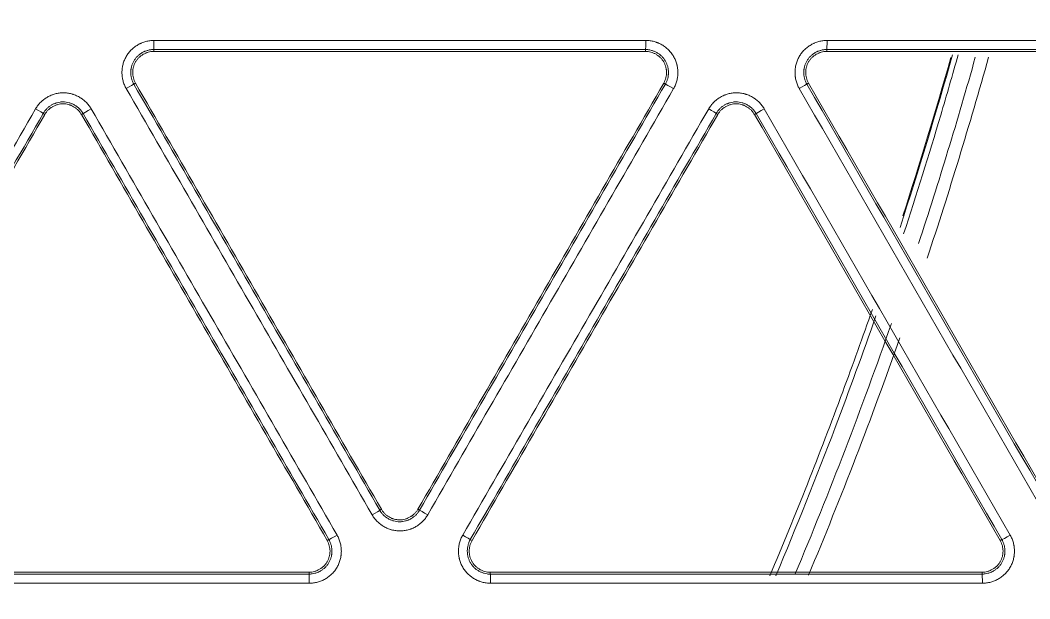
# Model space of a CAD drawing. Header units: inches. Extents: x 405346 to 489838, y -25612 to 14934.
# Drawn here: x 467417 to 467469.5, y 4230.7 to 4260.8 of the extents above; entities that cross this region are included whole.
import ezdxf

# ---------------------------------------------------------------- set-up
doc = ezdxf.new("R2010")
doc.units = ezdxf.units.IN
doc.header["$LTSCALE"] = 200
doc.header["$MEASUREMENT"] = 0
doc.layers.add('SS-EQ', color=2, linetype='Continuous', lineweight=20)

# ---------------------------------------------------------------- blocks, each defined once
blk = doc.blocks.new('4way무풍')
at = {"layer": 'SS-EQ'}
for p, q in [((179.695, -62.142), (179.695, -62.242)), ((205.27, -62.242), (205.27, -62.142)), ((214.691, -62.142), (214.692, -62.242)), ((178.747, -63.884), (178.66, -63.934)), ((206.303, -63.933), (206.217, -63.884)), ((213.744, -63.884), (213.657, -63.934)), ((174.036, -65.509), (173.949, -65.459)), ((176.018, -65.459), (175.932, -65.509)), ((209.033, -65.509), (208.946, -65.459)), ((211.014, -65.459), (210.928, -65.509)), ((191.448, -86.082), (191.535, -86.032)), ((193.43, -86.032), (193.516, -86.082)), ((188.719, -87.657), (188.805, -87.608)), ((196.158, -87.607), (196.246, -87.657)), ((223.716, -87.657), (223.802, -87.608)), ((187.771, -89.399), (187.771, -89.299)), ((197.193, -89.299), (197.193, -89.399)), ((222.768, -89.399), (222.768, -89.299))]:
    blk.add_line(p, q, dxfattribs=at)
for radius, start, end in [(229.825, 342.06025, 344.20463), (231.045, 341.78682, 344.29367), (231.709, 341.63973, 344.34056), (231.045, 337.22929, 340.69753), (231.709, 337.29111, 340.55684)]:
    blk.add_arc((0, 0), radius, start, end, dxfattribs=at)
for centre, major_axis, ratio, start_param, end_param in [((179.694, -61.668), (0, -0.474), 0.031343, 0.034924, 1.567047), ((205.269, -61.669), (0, -0.474), 0.036367, 0.03493, 1.568017), ((214.691, -61.669), (0, -0.474), 0.038489, 0.034932, 1.568318), ((178.25, -64.17), (-0.41, -0.237), 0.018941, 1.595636, 3.10668), ((206.713, -64.17), (-0.41, 0.237), 0.015835, 4.679261, 6.248274), ((213.247, -64.17), (0.41, 0.237), 0.021331, 4.744049, 6.248271), ((173.539, -65.222), (0.41, -0.237), 0.011362, 0.034909, 1.54259), ((176.428, -65.222), (0.41, 0.237), 0.018888, 3.176505, 4.736833), ((208.536, -65.222), (-0.41, 0.237), 0.016029, 3.176504, 4.678947), ((211.424, -65.222), (-0.41, -0.237), 0.021198, 0.034914, 1.602008), ((191.037, -86.319), (-0.41, -0.237), 0.020242, 1.596489, 3.106679), ((193.926, -86.319), (0.41, -0.237), 0.012555, 1.539985, 3.106683), ((189.215, -87.371), (0.41, 0.237), 0.020167, 3.176506, 4.737641), ((195.748, -87.371), (-0.41, 0.237), 0.012747, 3.176502, 4.681312), ((224.212, -87.371), (-0.41, -0.237), 0.022805, 0.034916, 1.603756), ((187.771, -89.872), (0, -0.474), 0.031523, 1.565732, 3.106512), ((197.193, -89.872), (0, -0.474), 0.03346, 1.566232, 3.106704), ((222.767, -89.872), (0, 0.474), 0.039449, 4.708962, 6.248206)]:
    blk.add_ellipse(centre, major_axis=major_axis, ratio=ratio, start_param=start_param, end_param=end_param, dxfattribs=at)
for points, knots in [([(346.359, 0), (346.359, -27.812), (346.359, -55.624), (346.359, -97.341), (346.359, -111.247), (346.359, -139.059), (346.359, -152.965), (346.359, -180.777), (346.359, -194.683), (346.359, -222.494), (346.359, -236.4), (346.359, -257.259), (346.358, -264.212), (346.359, -272.903), (346.359, -274.641), (346.359, -277.249), (346.359, -278.118), (346.358, -279.856), (346.358, -280.725), (346.358, -282.029), (346.358, -282.463), (346.358, -283.333), (346.359, -283.767), (346.359, -284.419), (346.359, -284.636), (346.359, -285.071), (346.358, -285.288), (346.355, -285.723), (346.353, -285.94), (346.346, -286.374), (346.341, -286.592), (346.322, -287.243), (346.305, -287.678), (346.262, -288.546), (346.236, -288.98), (346.174, -289.849), (346.138, -290.283), (346.078, -290.934), (346.057, -291.151), (346.012, -291.585), (345.894, -292.666), (345.748, -293.741), (345.479, -295.45), (345.327, -296.299), (344.817, -298.834), (344.407, -300.505), (343.687, -302.982), (343.172, -304.624), (342.294, -307.059), (341.638, -308.663), (341.119, -309.858), (340.941, -310.256), (340.714, -310.751), (340.668, -310.85), (340.576, -311.047), (340.437, -311.343), (339.919, -312.422), (339.029, -314.158), (338.177, -315.66), (336.854, -317.881), (335.912, -319.32), (334.41, -321.418), (333.379, -322.796), (331.741, -324.801), (330.589, -326.095), (329.702, -327.051), (329.403, -327.366), (329.024, -327.758), (328.947, -327.836), (328.795, -327.992), (328.566, -328.224), (327.719, -329.07), (326.303, -330.412), (324.35, -332.111), (322.332, -333.722), (320.944, -334.738), (319.535, -335.724), (318.819, -336.202), (317.367, -337.13), (315.893, -338.028), (314.376, -338.866), (313.222, -339.473), (312.835, -339.671), (312.249, -339.963), (312.054, -340.059), (311.662, -340.249), (309.896, -341.094), (308.103, -341.848), (305.68, -342.75), (304.055, -343.316), (302.408, -343.813), (299.923, -344.506), (298.245, -344.898), (295.697, -345.382), (294.842, -345.525), (293.766, -345.682), (293.551, -345.712), (293.12, -345.771), (292.903, -345.799), (292.254, -345.88), (291.821, -345.929), (290.523, -346.062), (289.657, -346.132), (288.357, -346.21), (287.924, -346.232), (287.057, -346.265), (286.624, -346.277), (285.974, -346.288), (285.757, -346.291), (285.323, -346.293), (285.107, -346.294), (284.673, -346.294), (284.456, -346.294), (284.023, -346.294), (283.806, -346.293), (283.156, -346.293), (282.722, -346.293), (281.855, -346.293), (281.421, -346.293), (280.121, -346.293), (279.253, -346.294), (277.519, -346.294), (276.652, -346.294), (274.051, -346.294), (272.316, -346.294), (267.113, -346.294), (263.645, -346.293), (256.708, -346.293), (253.239, -346.294), (242.833, -346.294), (235.896, -346.294), (222.022, -346.294), (215.084, -346.294), (194.273, -346.294), (180.399, -346.294), (152.65, -346.294), (138.775, -346.294), (111.027, -346.294), (97.152, -346.294), (69.404, -346.294), (55.529, -346.294), (34.718, -346.294), (27.78, -346.294), (13.906, -346.294), (6.969, -346.294), (0.032, -346.294)], [0, 0, 0, 0, 0.125, 0.125, 0.1875, 0.1875, 0.25, 0.25, 0.3125, 0.3125, 0.375, 0.375, 0.40625, 0.40625, 0.414063, 0.414063, 0.417969, 0.417969, 0.421875, 0.421875, 0.423828, 0.423828, 0.425781, 0.425781, 0.426758, 0.426758, 0.427734, 0.427734, 0.428711, 0.428711, 0.429688, 0.429688, 0.431641, 0.431641, 0.433594, 0.433594, 0.435547, 0.435547, 0.436523, 0.436523, 0.4375, 0.441406, 0.441406, 0.445313, 0.445313, 0.453125, 0.453125, 0.457031, 0.460938, 0.464844, 0.464844, 0.466797, 0.466797, 0.467285, 0.467285, 0.467773, 0.46875, 0.472656, 0.476563, 0.476563, 0.484375, 0.484375, 0.488281, 0.492188, 0.496094, 0.496094, 0.498047, 0.498047, 0.498535, 0.498535, 0.499023, 0.5, 0.503906, 0.507813, 0.511719, 0.515625, 0.515625, 0.519531, 0.519531, 0.523438, 0.527344, 0.527344, 0.529297, 0.529297, 0.530273, 0.530273, 0.53125, 0.539063, 0.539063, 0.542969, 0.546875, 0.546875, 0.554688, 0.554688, 0.558594, 0.558594, 0.55957, 0.55957, 0.560547, 0.560547, 0.5625, 0.5625, 0.566406, 0.566406, 0.568359, 0.568359, 0.570313, 0.570313, 0.571289, 0.571289, 0.572266, 0.572266, 0.573242, 0.573242, 0.574219, 0.574219, 0.576172, 0.576172, 0.578125, 0.578125, 0.582031, 0.582031, 0.585938, 0.585938, 0.59375, 0.59375, 0.609375, 0.609375, 0.625, 0.625, 0.65625, 0.65625, 0.6875, 0.6875, 0.75, 0.75, 0.8125, 0.8125, 0.875, 0.875, 0.9375, 0.9375, 0.96875, 0.96875, 1, 1, 1, 1]), ([(0.032, -345.099), (6.961, -345.099), (13.891, -345.099), (27.75, -345.099), (34.679, -345.099), (55.467, -345.099), (69.326, -345.098), (97.044, -345.098), (110.903, -345.097), (138.621, -345.096), (152.48, -345.096), (180.197, -345.094), (194.056, -345.092), (214.845, -345.09), (221.774, -345.089), (235.633, -345.086), (242.562, -345.085), (256.421, -345.082), (263.351, -345.081), (272.013, -345.079), (273.745, -345.079), (276.343, -345.079), (277.21, -345.078), (278.942, -345.078), (279.808, -345.077), (281.107, -345.076), (281.541, -345.076), (282.407, -345.076), (282.84, -345.076), (283.706, -345.076), (284.139, -345.076), (284.789, -345.074), (285.005, -345.074), (285.438, -345.071), (285.655, -345.069), (286.304, -345.06), (286.737, -345.049), (287.602, -345.017), (288.034, -344.997), (289.33, -344.922), (290.194, -344.853), (291.488, -344.722), (291.92, -344.673), (292.566, -344.593), (292.782, -344.566), (293.212, -344.508), (294.286, -344.358), (295.351, -344.18), (297.891, -343.699), (299.563, -343.307), (302.039, -342.615), (303.679, -342.118), (305.297, -341.551), (307.709, -340.648), (309.296, -339.976), (311.056, -339.138), (311.349, -338.996), (311.641, -338.853), (311.836, -338.756), (311.933, -338.707), (312.418, -338.464), (312.803, -338.265), (313.951, -337.656), (314.704, -337.236), (316.19, -336.364), (316.921, -335.913), (318.363, -334.982), (319.073, -334.502), (320.472, -333.511), (321.849, -332.491), (323.849, -330.872), (325.784, -329.163), (327.03, -327.964), (327.795, -327.195), (327.947, -327.041), (328.25, -326.729), (328.401, -326.573), (328.849, -326.102), (329.145, -325.785), (330.019, -324.826), (331.153, -323.527), (332.763, -321.515), (333.776, -320.132), (334.759, -318.728), (335.235, -318.016), (336.157, -316.57), (336.603, -315.837), (337.465, -314.35), (338.296, -312.842), (339.065, -311.291), (339.481, -310.406), (339.527, -310.308), (339.618, -310.111), (339.754, -309.815), (340.065, -309.123), (340.322, -308.527), (340.821, -307.331), (341.451, -305.727), (342.288, -303.291), (342.776, -301.648), (343.454, -299.169), (343.836, -297.496), (344.302, -294.959), (344.439, -294.108), (344.619, -292.825), (344.702, -292.181), (344.786, -291.427), (344.82, -291.104), (344.842, -290.888), (344.853, -290.779), (344.946, -289.807), (345.01, -288.942), (345.078, -287.644), (345.096, -287.212), (345.116, -286.563), (345.122, -286.347), (345.13, -285.914), (345.133, -285.698), (345.138, -285.266), (345.139, -285.049), (345.14, -284.617), (345.14, -284.4), (345.141, -283.752), (345.141, -283.319), (345.141, -282.67), (345.141, -282.454), (345.141, -282.021), (345.141, -281.805), (345.142, -281.156), (345.142, -280.724), (345.143, -279.426), (345.143, -278.561), (345.144, -276.831), (345.144, -275.966), (345.145, -273.37), (345.145, -271.64), (345.146, -262.989), (345.148, -256.069), (345.152, -235.306), (345.154, -221.465), (345.157, -193.782), (345.159, -179.94), (345.161, -152.257), (345.161, -138.416), (345.162, -110.732), (345.163, -69.208), (345.164, -27.683), (345.164, 0)], [0, 0, 0, 0, 0.03125, 0.03125, 0.0625, 0.0625, 0.125, 0.125, 0.1875, 0.1875, 0.25, 0.25, 0.3125, 0.3125, 0.34375, 0.34375, 0.375, 0.375, 0.40625, 0.40625, 0.414063, 0.414063, 0.417969, 0.417969, 0.421875, 0.421875, 0.423828, 0.423828, 0.425781, 0.425781, 0.427734, 0.427734, 0.428711, 0.428711, 0.429688, 0.429688, 0.431641, 0.431641, 0.433594, 0.433594, 0.4375, 0.4375, 0.439453, 0.439453, 0.44043, 0.44043, 0.441406, 0.445313, 0.445313, 0.453125, 0.453125, 0.457031, 0.460938, 0.460938, 0.46875, 0.46875, 0.469727, 0.470215, 0.470215, 0.470703, 0.470703, 0.472656, 0.472656, 0.476563, 0.476563, 0.480469, 0.480469, 0.484375, 0.484375, 0.488281, 0.492188, 0.496094, 0.5, 0.5, 0.500977, 0.500977, 0.501953, 0.501953, 0.503906, 0.503906, 0.507813, 0.511719, 0.515625, 0.515625, 0.519531, 0.519531, 0.523438, 0.523438, 0.527344, 0.53125, 0.53125, 0.531738, 0.531738, 0.532227, 0.533203, 0.535156, 0.535156, 0.539063, 0.542969, 0.546875, 0.546875, 0.554688, 0.554688, 0.558594, 0.558594, 0.560547, 0.561523, 0.562012, 0.562012, 0.5625, 0.5625, 0.566406, 0.566406, 0.568359, 0.568359, 0.569336, 0.569336, 0.570313, 0.570313, 0.571289, 0.571289, 0.572266, 0.572266, 0.574219, 0.574219, 0.575195, 0.575195, 0.576172, 0.576172, 0.578125, 0.578125, 0.582031, 0.582031, 0.585938, 0.585938, 0.59375, 0.59375, 0.625, 0.625, 0.6875, 0.6875, 0.75, 0.75, 0.8125, 0.8125, 0.875, 1, 1, 1, 1]), ([(178.265, -64.172), (178.228, -64.108), (178.196, -64.043), (178.141, -63.909), (178.118, -63.841), (178.09, -63.735), (178.082, -63.7), (178.071, -63.646), (178.068, -63.628), (178.062, -63.591), (178.06, -63.573), (178.048, -63.483), (178.039, -63.338), (178.048, -63.193), (178.06, -63.103), (178.062, -63.085), (178.068, -63.048), (178.071, -63.03), (178.082, -62.977), (178.09, -62.941), (178.118, -62.836), (178.141, -62.768), (178.182, -62.667), (178.197, -62.634), (178.229, -62.568), (178.246, -62.536), (178.301, -62.441), (178.382, -62.321), (178.478, -62.212), (178.543, -62.148), (178.556, -62.135), (178.583, -62.11), (178.596, -62.098), (178.638, -62.062), (178.666, -62.039), (178.753, -61.973), (178.813, -61.933), (178.907, -61.878), (178.955, -61.852), (179.005, -61.829), (179.038, -61.814), (179.055, -61.806), (179.139, -61.771), (179.276, -61.724), (179.418, -61.695), (179.526, -61.68), (179.563, -61.677), (179.636, -61.672), (179.672, -61.67), (179.709, -61.67)], [0, 0, 0, 0, 0.0625, 0.0625, 0.125, 0.125, 0.15625, 0.15625, 0.171875, 0.171875, 0.1875, 0.1875, 0.25, 0.3125, 0.3125, 0.328125, 0.328125, 0.34375, 0.34375, 0.375, 0.375, 0.4375, 0.4375, 0.46875, 0.46875, 0.5, 0.5, 0.5625, 0.625, 0.625, 0.640625, 0.640625, 0.65625, 0.65625, 0.6875, 0.6875, 0.75, 0.75, 0.78125, 0.796875, 0.796875, 0.8125, 0.8125, 0.875, 0.9375, 0.9375, 0.96875, 0.96875, 1, 1, 1, 1]), ([(179.709, -61.67), (183.972, -61.67), (188.235, -61.67), (196.761, -61.67), (201.024, -61.67), (205.286, -61.67)], [0, 0, 0, 0, 0.5, 0.5, 1, 1, 1, 1]), ([(205.286, -61.67), (205.36, -61.67), (205.432, -61.675), (205.576, -61.694), (205.646, -61.709), (205.752, -61.737), (205.786, -61.748), (205.838, -61.766), (205.856, -61.772), (205.89, -61.785), (205.907, -61.792), (205.991, -61.827), (206.121, -61.891), (206.242, -61.971), (206.314, -62.027), (206.329, -62.038), (206.357, -62.061), (206.399, -62.097), (206.439, -62.134), (206.516, -62.21), (206.564, -62.264), (206.63, -62.35), (206.652, -62.38), (206.692, -62.44), (206.712, -62.471), (206.767, -62.566), (206.831, -62.697), (206.877, -62.834), (206.9, -62.922), (206.904, -62.94), (206.913, -62.976), (206.916, -62.994), (206.927, -63.047), (206.933, -63.083), (206.947, -63.192), (206.951, -63.264), (206.951, -63.373), (206.95, -63.427), (206.945, -63.482), (206.942, -63.518), (206.94, -63.536), (206.928, -63.627), (206.9, -63.77), (206.855, -63.907), (206.813, -64.008), (206.798, -64.041), (206.766, -64.107), (206.749, -64.14), (206.731, -64.172)], [0, 0, 0, 0, 0.0625, 0.0625, 0.125, 0.125, 0.15625, 0.15625, 0.171875, 0.171875, 0.1875, 0.1875, 0.25, 0.3125, 0.3125, 0.328125, 0.328125, 0.34375, 0.375, 0.375, 0.4375, 0.4375, 0.46875, 0.46875, 0.5, 0.5, 0.5625, 0.625, 0.625, 0.640625, 0.640625, 0.65625, 0.65625, 0.6875, 0.6875, 0.75, 0.75, 0.78125, 0.796875, 0.796875, 0.8125, 0.8125, 0.875, 0.9375, 0.9375, 0.96875, 0.96875, 1, 1, 1, 1]), ([(213.265, -64.171), (213.228, -64.108), (213.196, -64.042), (213.141, -63.909), (213.118, -63.84), (213.09, -63.734), (213.082, -63.699), (213.071, -63.645), (213.068, -63.627), (213.062, -63.591), (213.06, -63.573), (213.048, -63.482), (213.039, -63.338), (213.048, -63.193), (213.06, -63.102), (213.062, -63.084), (213.068, -63.048), (213.071, -63.03), (213.082, -62.976), (213.09, -62.941), (213.118, -62.836), (213.141, -62.767), (213.182, -62.666), (213.197, -62.633), (213.229, -62.568), (213.246, -62.535), (213.301, -62.44), (213.382, -62.32), (213.478, -62.211), (213.543, -62.147), (213.556, -62.134), (213.583, -62.109), (213.597, -62.097), (213.638, -62.061), (213.666, -62.038), (213.753, -61.972), (213.813, -61.932), (213.907, -61.878), (213.955, -61.852), (214.005, -61.828), (214.038, -61.813), (214.055, -61.806), (214.139, -61.771), (214.276, -61.723), (214.418, -61.694), (214.526, -61.68), (214.563, -61.676), (214.636, -61.671), (214.672, -61.67), (214.709, -61.67)], [0, 0, 0, 0, 0.0625, 0.0625, 0.125, 0.125, 0.15625, 0.15625, 0.171875, 0.171875, 0.1875, 0.1875, 0.25, 0.3125, 0.3125, 0.328125, 0.328125, 0.34375, 0.34375, 0.375, 0.375, 0.4375, 0.4375, 0.46875, 0.46875, 0.5, 0.5, 0.5625, 0.625, 0.625, 0.640625, 0.640625, 0.65625, 0.65625, 0.6875, 0.6875, 0.75, 0.75, 0.78125, 0.796875, 0.796875, 0.8125, 0.8125, 0.875, 0.9375, 0.9375, 0.96875, 0.96875, 1, 1, 1, 1]), ([(179.695, -62.142), (179.692, -62.142), (179.688, -62.142), (179.682, -62.142), (179.672, -62.142), (179.662, -62.142), (179.642, -62.143), (179.629, -62.144), (179.59, -62.147), (179.564, -62.149), (179.487, -62.16), (179.385, -62.181), (179.287, -62.215), (179.226, -62.24), (179.214, -62.245), (179.191, -62.256), (179.155, -62.273), (179.121, -62.291), (179.053, -62.33), (179.01, -62.359), (178.948, -62.406), (178.928, -62.423), (178.888, -62.457), (178.869, -62.475), (178.813, -62.53), (178.779, -62.569), (178.715, -62.651), (178.686, -62.694), (178.647, -62.762), (178.635, -62.785), (178.612, -62.832), (178.601, -62.856), (178.572, -62.928), (178.555, -62.977), (178.535, -63.052), (178.527, -63.09), (178.52, -63.129), (178.516, -63.155), (178.514, -63.168), (178.506, -63.233), (178.499, -63.337), (178.506, -63.44), (178.516, -63.518), (178.52, -63.544), (178.53, -63.595), (178.536, -63.621), (178.555, -63.696), (178.572, -63.745), (178.601, -63.817), (178.617, -63.853), (178.638, -63.894), (178.649, -63.914), (178.654, -63.922), (178.657, -63.928), (178.659, -63.931), (178.66, -63.934)], [0, 0, 0, 0, 0.003906, 0.003906, 0.007812, 0.015625, 0.015625, 0.03125, 0.03125, 0.0625, 0.0625, 0.125, 0.1875, 0.1875, 0.203125, 0.203125, 0.21875, 0.25, 0.25, 0.3125, 0.3125, 0.34375, 0.34375, 0.375, 0.375, 0.4375, 0.4375, 0.5, 0.5, 0.53125, 0.53125, 0.5625, 0.5625, 0.625, 0.625, 0.65625, 0.671875, 0.671875, 0.6875, 0.6875, 0.75, 0.8125, 0.8125, 0.84375, 0.84375, 0.875, 0.875, 0.9375, 0.9375, 0.96875, 0.984375, 0.992188, 0.996094, 0.996094, 1, 1, 1, 1]), ([(178.747, -63.884), (178.723, -63.842), (178.702, -63.798), (178.666, -63.71), (178.636, -63.62), (178.618, -63.526), (178.61, -63.467), (178.609, -63.455), (178.607, -63.431), (178.604, -63.395), (178.603, -63.359), (178.603, -63.288), (178.606, -63.241), (178.615, -63.17), (178.619, -63.146), (178.628, -63.099), (178.633, -63.076), (178.651, -63.006), (178.681, -62.916), (178.723, -62.83), (178.759, -62.768), (178.772, -62.748), (178.799, -62.708), (178.813, -62.689), (178.857, -62.632), (178.888, -62.597), (178.939, -62.547), (178.965, -62.523), (178.992, -62.5), (179.011, -62.484), (179.021, -62.477), (179.068, -62.441), (179.148, -62.388), (179.233, -62.346), (179.299, -62.318), (179.321, -62.309), (179.367, -62.294), (179.39, -62.287), (179.459, -62.268), (179.505, -62.258), (179.599, -62.245), (179.647, -62.242), (179.695, -62.242)], [0, 0, 0, 0, 0.0625, 0.0625, 0.125, 0.1875, 0.1875, 0.203125, 0.203125, 0.21875, 0.25, 0.25, 0.3125, 0.3125, 0.34375, 0.34375, 0.375, 0.375, 0.4375, 0.5, 0.5, 0.53125, 0.53125, 0.5625, 0.5625, 0.625, 0.625, 0.65625, 0.671875, 0.671875, 0.6875, 0.6875, 0.75, 0.8125, 0.8125, 0.84375, 0.84375, 0.875, 0.875, 0.9375, 0.9375, 1, 1, 1, 1]), ([(205.27, -62.142), (201.007, -62.142), (196.745, -62.142), (188.22, -62.142), (183.958, -62.142), (179.695, -62.142)], [0, 0, 0, 0, 0.5, 0.5, 1, 1, 1, 1]), ([(205.27, -62.242), (201.008, -62.242), (196.745, -62.242), (188.22, -62.242), (183.958, -62.242), (179.695, -62.242)], [0, 0, 0, 0, 0.5, 0.5, 1, 1, 1, 1]), ([(206.303, -63.933), (206.305, -63.93), (206.307, -63.927), (206.31, -63.922), (206.315, -63.913), (206.319, -63.904), (206.329, -63.887), (206.335, -63.875), (206.352, -63.84), (206.362, -63.816), (206.392, -63.744), (206.424, -63.645), (206.444, -63.543), (206.452, -63.478), (206.454, -63.465), (206.456, -63.439), (206.457, -63.426), (206.46, -63.387), (206.461, -63.361), (206.46, -63.283), (206.457, -63.232), (206.447, -63.154), (206.443, -63.128), (206.436, -63.09), (206.433, -63.077), (206.427, -63.051), (206.424, -63.039), (206.407, -62.976), (206.391, -62.926), (206.352, -62.831), (206.329, -62.784), (206.29, -62.716), (206.276, -62.694), (206.247, -62.65), (206.231, -62.629), (206.184, -62.568), (206.149, -62.529), (206.094, -62.475), (206.065, -62.448), (206.035, -62.423), (206.015, -62.406), (206.005, -62.398), (205.953, -62.359), (205.866, -62.301), (205.773, -62.255), (205.701, -62.225), (205.677, -62.215), (205.627, -62.198), (205.602, -62.191), (205.527, -62.17), (205.476, -62.16), (205.4, -62.149), (205.361, -62.145), (205.315, -62.143), (205.292, -62.142), (205.283, -62.142), (205.276, -62.142), (205.273, -62.142), (205.27, -62.142)], [0, 0, 0, 0, 0.003906, 0.003906, 0.007812, 0.015625, 0.015625, 0.03125, 0.03125, 0.0625, 0.0625, 0.125, 0.1875, 0.1875, 0.203125, 0.203125, 0.21875, 0.21875, 0.25, 0.25, 0.3125, 0.3125, 0.34375, 0.34375, 0.359375, 0.359375, 0.375, 0.375, 0.4375, 0.4375, 0.5, 0.5, 0.53125, 0.53125, 0.5625, 0.5625, 0.625, 0.625, 0.65625, 0.671875, 0.671875, 0.6875, 0.6875, 0.75, 0.8125, 0.8125, 0.84375, 0.84375, 0.875, 0.875, 0.9375, 0.9375, 0.96875, 0.984375, 0.992187, 0.996094, 0.996094, 1, 1, 1, 1]), ([(205.27, -62.242), (205.318, -62.242), (205.366, -62.245), (205.46, -62.258), (205.553, -62.277), (205.643, -62.308), (205.71, -62.336), (205.732, -62.346), (205.775, -62.367), (205.796, -62.379), (205.857, -62.414), (205.897, -62.441), (205.954, -62.484), (205.972, -62.499), (206.008, -62.531), (206.026, -62.547), (206.077, -62.597), (206.14, -62.669), (206.193, -62.747), (206.229, -62.81), (206.241, -62.831), (206.262, -62.874), (206.271, -62.896), (206.298, -62.962), (206.313, -63.007), (206.331, -63.076), (206.339, -63.111), (206.345, -63.146), (206.349, -63.17), (206.351, -63.182), (206.359, -63.241), (206.365, -63.336), (206.359, -63.431), (206.35, -63.502), (206.346, -63.526), (206.337, -63.573), (206.331, -63.597), (206.313, -63.666), (206.298, -63.711), (206.262, -63.799), (206.241, -63.842), (206.217, -63.884)], [0, 0, 0, 0, 0.0625, 0.0625, 0.125, 0.1875, 0.1875, 0.21875, 0.21875, 0.25, 0.25, 0.3125, 0.3125, 0.34375, 0.34375, 0.375, 0.375, 0.4375, 0.5, 0.5, 0.53125, 0.53125, 0.5625, 0.5625, 0.625, 0.625, 0.65625, 0.671875, 0.671875, 0.6875, 0.6875, 0.75, 0.8125, 0.8125, 0.84375, 0.84375, 0.875, 0.875, 0.9375, 0.9375, 1, 1, 1, 1]), ([(214.691, -62.142), (214.688, -62.142), (214.685, -62.142), (214.678, -62.142), (214.669, -62.142), (214.659, -62.143), (214.639, -62.143), (214.626, -62.144), (214.587, -62.147), (214.561, -62.149), (214.483, -62.16), (214.382, -62.181), (214.284, -62.215), (214.223, -62.24), (214.211, -62.245), (214.187, -62.256), (214.152, -62.273), (214.118, -62.291), (214.05, -62.33), (214.007, -62.359), (213.945, -62.406), (213.925, -62.423), (213.885, -62.457), (213.866, -62.475), (213.81, -62.53), (213.776, -62.569), (213.712, -62.65), (213.683, -62.693), (213.644, -62.761), (213.631, -62.785), (213.608, -62.832), (213.598, -62.855), (213.568, -62.928), (213.552, -62.977), (213.532, -63.052), (213.523, -63.09), (213.517, -63.129), (213.512, -63.155), (213.511, -63.168), (213.502, -63.233), (213.496, -63.336), (213.502, -63.44), (213.512, -63.518), (213.516, -63.544), (213.526, -63.595), (213.532, -63.621), (213.552, -63.696), (213.568, -63.745), (213.598, -63.817), (213.614, -63.853), (213.635, -63.894), (213.646, -63.914), (213.65, -63.922), (213.654, -63.928), (213.655, -63.931), (213.657, -63.934)], [0, 0, 0, 0, 0.003906, 0.003906, 0.007813, 0.015625, 0.015625, 0.03125, 0.03125, 0.0625, 0.0625, 0.125, 0.1875, 0.1875, 0.203125, 0.203125, 0.21875, 0.25, 0.25, 0.3125, 0.3125, 0.34375, 0.34375, 0.375, 0.375, 0.4375, 0.4375, 0.5, 0.5, 0.53125, 0.53125, 0.5625, 0.5625, 0.625, 0.625, 0.65625, 0.671875, 0.671875, 0.6875, 0.6875, 0.75, 0.8125, 0.8125, 0.84375, 0.84375, 0.875, 0.875, 0.9375, 0.9375, 0.96875, 0.984375, 0.992188, 0.996094, 0.996094, 1, 1, 1, 1]), ([(213.744, -63.884), (213.72, -63.842), (213.699, -63.798), (213.663, -63.71), (213.633, -63.62), (213.615, -63.526), (213.607, -63.467), (213.606, -63.455), (213.603, -63.431), (213.6, -63.395), (213.599, -63.359), (213.599, -63.288), (213.602, -63.241), (213.612, -63.17), (213.615, -63.146), (213.625, -63.099), (213.63, -63.075), (213.648, -63.006), (213.678, -62.916), (213.72, -62.83), (213.756, -62.768), (213.769, -62.748), (213.796, -62.708), (213.81, -62.689), (213.853, -62.632), (213.885, -62.597), (213.936, -62.547), (213.962, -62.523), (213.989, -62.499), (214.008, -62.484), (214.017, -62.477), (214.065, -62.441), (214.145, -62.388), (214.23, -62.346), (214.296, -62.318), (214.318, -62.309), (214.364, -62.294), (214.386, -62.287), (214.455, -62.268), (214.502, -62.258), (214.596, -62.245), (214.643, -62.242), (214.692, -62.242)], [0, 0, 0, 0, 0.0625, 0.0625, 0.125, 0.1875, 0.1875, 0.203125, 0.203125, 0.21875, 0.25, 0.25, 0.3125, 0.3125, 0.34375, 0.34375, 0.375, 0.375, 0.4375, 0.5, 0.5, 0.53125, 0.53125, 0.5625, 0.5625, 0.625, 0.625, 0.65625, 0.671875, 0.671875, 0.6875, 0.6875, 0.75, 0.8125, 0.8125, 0.84375, 0.84375, 0.875, 0.875, 0.9375, 0.9375, 1, 1, 1, 1]), ([(221.528, -62.411), (221.232, -63.46), (220.929, -64.508), (220.005, -67.619), (219.362, -69.676), (218.69, -71.723)], [0, 0, 0, 0, 0.335972, 0.335972, 1, 1, 1, 1]), ([(178.66, -63.934), (180.791, -67.625), (182.923, -71.317), (187.185, -78.699), (189.316, -82.391), (191.448, -86.082)], [0, 0, 0, 0, 0.5, 0.5, 1, 1, 1, 1]), ([(178.747, -63.884), (180.878, -67.575), (183.01, -71.266), (187.272, -78.649), (189.403, -82.341), (191.535, -86.032)], [0, 0, 0, 0, 0.5, 0.5, 1, 1, 1, 1]), ([(193.43, -86.032), (194.496, -84.186), (195.561, -82.34), (197.693, -78.649), (198.758, -76.803), (201.955, -71.266), (204.086, -67.575), (206.217, -63.884)], [0, 0, 0, 0, 0.25, 0.25, 0.5, 0.5, 1, 1, 1, 1]), ([(193.516, -86.082), (194.582, -84.236), (195.647, -82.39), (197.778, -78.699), (198.844, -76.853), (202.041, -71.316), (204.172, -67.624), (206.303, -63.933)], [0, 0, 0, 0, 0.25, 0.25, 0.5, 0.5, 1, 1, 1, 1]), ([(173.553, -65.224), (173.59, -65.161), (173.631, -65.1), (173.719, -64.986), (173.767, -64.931), (173.844, -64.855), (173.871, -64.83), (173.913, -64.794), (173.927, -64.782), (173.955, -64.759), (173.969, -64.747), (174.042, -64.692), (174.162, -64.612), (174.292, -64.547), (174.377, -64.512), (174.394, -64.505), (174.428, -64.492), (174.445, -64.486), (174.497, -64.468), (174.532, -64.458), (174.637, -64.429), (174.707, -64.415), (174.815, -64.4), (174.851, -64.397), (174.924, -64.392), (174.961, -64.39), (175.071, -64.39), (175.215, -64.4), (175.357, -64.429), (175.445, -64.453), (175.463, -64.458), (175.498, -64.469), (175.515, -64.474), (175.567, -64.492), (175.601, -64.505), (175.702, -64.547), (175.767, -64.579), (175.861, -64.634), (175.907, -64.662), (175.952, -64.693), (175.982, -64.715), (175.997, -64.725), (176.07, -64.781), (176.179, -64.876), (176.275, -64.985), (176.342, -65.071), (176.363, -65.1), (176.404, -65.161), (176.424, -65.192), (176.442, -65.224)], [0, 0, 0, 0, 0.0625, 0.0625, 0.125, 0.125, 0.15625, 0.15625, 0.171875, 0.171875, 0.1875, 0.1875, 0.25, 0.3125, 0.3125, 0.328125, 0.328125, 0.34375, 0.34375, 0.375, 0.375, 0.4375, 0.4375, 0.46875, 0.46875, 0.5, 0.5, 0.5625, 0.625, 0.625, 0.640625, 0.640625, 0.65625, 0.65625, 0.6875, 0.6875, 0.75, 0.75, 0.78125, 0.796875, 0.796875, 0.8125, 0.8125, 0.875, 0.9375, 0.9375, 0.96875, 0.96875, 1, 1, 1, 1]), ([(191.053, -86.321), (188.921, -82.629), (186.79, -78.938), (182.527, -71.555), (180.396, -67.864), (178.265, -64.172)], [0, 0, 0, 0, 0.5, 0.5, 1, 1, 1, 1]), ([(206.731, -64.172), (204.599, -67.863), (202.468, -71.554), (199.27, -77.092), (198.205, -78.938), (196.073, -82.629), (195.007, -84.475), (193.942, -86.321)], [0, 0, 0, 0, 0.5, 0.5, 0.75, 0.75, 1, 1, 1, 1]), ([(208.553, -65.224), (208.59, -65.16), (208.63, -65.1), (208.719, -64.985), (208.767, -64.931), (208.844, -64.854), (208.871, -64.829), (208.912, -64.793), (208.926, -64.781), (208.955, -64.758), (208.969, -64.747), (209.042, -64.692), (209.162, -64.611), (209.292, -64.547), (209.377, -64.512), (209.394, -64.505), (209.428, -64.492), (209.445, -64.486), (209.497, -64.468), (209.532, -64.457), (209.637, -64.429), (209.707, -64.414), (209.815, -64.4), (209.851, -64.396), (209.924, -64.391), (209.961, -64.39), (210.07, -64.39), (210.215, -64.4), (210.357, -64.428), (210.445, -64.452), (210.463, -64.457), (210.498, -64.468), (210.515, -64.474), (210.567, -64.492), (210.601, -64.505), (210.702, -64.547), (210.766, -64.579), (210.861, -64.633), (210.907, -64.662), (210.952, -64.693), (210.982, -64.714), (210.997, -64.725), (211.07, -64.78), (211.179, -64.876), (211.275, -64.984), (211.342, -65.07), (211.363, -65.1), (211.404, -65.161), (211.424, -65.192), (211.442, -65.224)], [0, 0, 0, 0, 0.0625, 0.0625, 0.125, 0.125, 0.15625, 0.15625, 0.171875, 0.171875, 0.1875, 0.1875, 0.25, 0.3125, 0.3125, 0.328125, 0.328125, 0.34375, 0.34375, 0.375, 0.375, 0.4375, 0.4375, 0.46875, 0.46875, 0.5, 0.5, 0.5625, 0.625, 0.625, 0.640625, 0.640625, 0.65625, 0.65625, 0.6875, 0.6875, 0.75, 0.75, 0.78125, 0.796875, 0.796875, 0.8125, 0.8125, 0.875, 0.9375, 0.9375, 0.96875, 0.96875, 1, 1, 1, 1]), ([(176.018, -65.459), (176.016, -65.457), (176.014, -65.454), (176.011, -65.448), (176.006, -65.439), (176.001, -65.431), (175.99, -65.414), (175.983, -65.403), (175.961, -65.371), (175.946, -65.349), (175.898, -65.288), (175.829, -65.21), (175.751, -65.142), (175.699, -65.103), (175.688, -65.095), (175.667, -65.08), (175.634, -65.057), (175.601, -65.037), (175.534, -64.998), (175.487, -64.975), (175.415, -64.945), (175.391, -64.936), (175.342, -64.918), (175.316, -64.911), (175.241, -64.89), (175.19, -64.88), (175.088, -64.866), (175.036, -64.862), (174.957, -64.862), (174.931, -64.863), (174.879, -64.866), (174.853, -64.869), (174.776, -64.88), (174.725, -64.89), (174.65, -64.911), (174.613, -64.922), (174.576, -64.935), (174.552, -64.945), (174.539, -64.95), (174.479, -64.975), (174.386, -65.021), (174.299, -65.078), (174.237, -65.126), (174.217, -65.142), (174.177, -65.177), (174.158, -65.194), (174.102, -65.249), (174.068, -65.288), (174.02, -65.35), (173.998, -65.381), (173.973, -65.42), (173.961, -65.439), (173.956, -65.448), (173.952, -65.453), (173.951, -65.456), (173.949, -65.459)], [0, 0, 0, 0, 0.003906, 0.003906, 0.007813, 0.015625, 0.015625, 0.03125, 0.03125, 0.0625, 0.0625, 0.125, 0.1875, 0.1875, 0.203125, 0.203125, 0.21875, 0.25, 0.25, 0.3125, 0.3125, 0.34375, 0.34375, 0.375, 0.375, 0.4375, 0.4375, 0.5, 0.5, 0.53125, 0.53125, 0.5625, 0.5625, 0.625, 0.625, 0.65625, 0.671875, 0.671875, 0.6875, 0.6875, 0.75, 0.8125, 0.8125, 0.84375, 0.84375, 0.875, 0.875, 0.9375, 0.9375, 0.96875, 0.984375, 0.992187, 0.996094, 0.996094, 1, 1, 1, 1]), ([(174.036, -65.509), (174.06, -65.467), (174.087, -65.427), (174.146, -65.352), (174.209, -65.281), (174.281, -65.218), (174.328, -65.182), (174.338, -65.175), (174.358, -65.161), (174.387, -65.141), (174.418, -65.122), (174.48, -65.086), (174.522, -65.065), (174.588, -65.038), (174.61, -65.029), (174.656, -65.013), (174.679, -65.006), (174.748, -64.987), (174.841, -64.968), (174.936, -64.962), (175.008, -64.962), (175.032, -64.963), (175.08, -64.966), (175.104, -64.968), (175.174, -64.978), (175.221, -64.988), (175.289, -65.007), (175.323, -65.017), (175.357, -65.029), (175.38, -65.038), (175.391, -65.042), (175.446, -65.066), (175.532, -65.108), (175.611, -65.161), (175.668, -65.204), (175.686, -65.219), (175.723, -65.251), (175.74, -65.267), (175.791, -65.317), (175.823, -65.353), (175.881, -65.428), (175.908, -65.467), (175.932, -65.509)], [0, 0, 0, 0, 0.0625, 0.0625, 0.125, 0.1875, 0.1875, 0.203125, 0.203125, 0.21875, 0.25, 0.25, 0.3125, 0.3125, 0.34375, 0.34375, 0.375, 0.375, 0.4375, 0.5, 0.5, 0.53125, 0.53125, 0.5625, 0.5625, 0.625, 0.625, 0.65625, 0.671875, 0.671875, 0.6875, 0.6875, 0.75, 0.8125, 0.8125, 0.84375, 0.84375, 0.875, 0.875, 0.9375, 0.9375, 1, 1, 1, 1]), ([(211.014, -65.459), (211.013, -65.457), (211.011, -65.454), (211.008, -65.448), (211.003, -65.44), (210.997, -65.431), (210.987, -65.414), (210.98, -65.403), (210.958, -65.371), (210.943, -65.35), (210.895, -65.288), (210.826, -65.21), (210.747, -65.142), (210.695, -65.103), (210.685, -65.095), (210.663, -65.08), (210.631, -65.057), (210.598, -65.037), (210.53, -64.998), (210.484, -64.975), (210.412, -64.945), (210.388, -64.936), (210.338, -64.919), (210.313, -64.911), (210.238, -64.89), (210.187, -64.88), (210.084, -64.866), (210.032, -64.862), (209.954, -64.862), (209.928, -64.863), (209.876, -64.866), (209.85, -64.869), (209.773, -64.88), (209.722, -64.89), (209.647, -64.911), (209.61, -64.922), (209.573, -64.935), (209.548, -64.945), (209.536, -64.95), (209.476, -64.975), (209.382, -65.021), (209.296, -65.078), (209.234, -65.126), (209.213, -65.142), (209.174, -65.177), (209.155, -65.194), (209.099, -65.249), (209.065, -65.288), (209.017, -65.35), (208.994, -65.381), (208.969, -65.419), (208.957, -65.439), (208.952, -65.447), (208.949, -65.453), (208.947, -65.456), (208.946, -65.459)], [0, 0, 0, 0, 0.003906, 0.003906, 0.007812, 0.015625, 0.015625, 0.03125, 0.03125, 0.0625, 0.0625, 0.125, 0.1875, 0.1875, 0.203125, 0.203125, 0.21875, 0.25, 0.25, 0.3125, 0.3125, 0.34375, 0.34375, 0.375, 0.375, 0.4375, 0.4375, 0.5, 0.5, 0.53125, 0.53125, 0.5625, 0.5625, 0.625, 0.625, 0.65625, 0.671875, 0.671875, 0.6875, 0.6875, 0.75, 0.8125, 0.8125, 0.84375, 0.84375, 0.875, 0.875, 0.9375, 0.9375, 0.96875, 0.984375, 0.992187, 0.996094, 0.996094, 1, 1, 1, 1]), ([(209.033, -65.509), (209.057, -65.467), (209.084, -65.427), (209.142, -65.352), (209.206, -65.281), (209.277, -65.218), (209.325, -65.182), (209.335, -65.175), (209.354, -65.161), (209.384, -65.141), (209.414, -65.122), (209.476, -65.086), (209.519, -65.065), (209.585, -65.038), (209.607, -65.029), (209.653, -65.013), (209.676, -65.006), (209.745, -64.987), (209.838, -64.968), (209.933, -64.962), (210.005, -64.962), (210.029, -64.963), (210.077, -64.966), (210.1, -64.968), (210.171, -64.978), (210.217, -64.988), (210.286, -65.007), (210.32, -65.017), (210.354, -65.029), (210.376, -65.038), (210.388, -65.042), (210.443, -65.066), (210.528, -65.108), (210.607, -65.161), (210.664, -65.204), (210.683, -65.219), (210.719, -65.251), (210.737, -65.267), (210.788, -65.317), (210.819, -65.353), (210.878, -65.428), (210.904, -65.467), (210.928, -65.509)], [0, 0, 0, 0, 0.0625, 0.0625, 0.125, 0.1875, 0.1875, 0.203125, 0.203125, 0.21875, 0.25, 0.25, 0.3125, 0.3125, 0.34375, 0.34375, 0.375, 0.375, 0.4375, 0.5, 0.5, 0.53125, 0.53125, 0.5625, 0.5625, 0.625, 0.625, 0.65625, 0.671875, 0.671875, 0.6875, 0.6875, 0.75, 0.8125, 0.8125, 0.84375, 0.84375, 0.875, 0.875, 0.9375, 0.9375, 1, 1, 1, 1]), ([(160.764, -87.374), (162.896, -83.682), (165.027, -79.991), (168.225, -74.453), (169.29, -72.607), (171.422, -68.916), (172.487, -67.07), (173.553, -65.224)], [0, 0, 0, 0, 0.5, 0.5, 0.75, 0.75, 1, 1, 1, 1]), ([(173.949, -65.459), (172.884, -67.305), (171.818, -69.15), (169.687, -72.842), (168.621, -74.687), (165.424, -80.224), (163.293, -83.916), (161.162, -87.607)], [0, 0, 0, 0, 0.25, 0.25, 0.5, 0.5, 1, 1, 1, 1]), ([(174.036, -65.509), (172.971, -67.355), (171.905, -69.2), (169.774, -72.892), (168.708, -74.737), (165.511, -80.275), (163.38, -83.966), (161.249, -87.657)], [0, 0, 0, 0, 0.25, 0.25, 0.5, 0.5, 1, 1, 1, 1]), ([(188.719, -87.657), (186.588, -83.966), (184.457, -80.275), (180.194, -72.892), (178.063, -69.2), (175.932, -65.509)], [0, 0, 0, 0, 0.5, 0.5, 1, 1, 1, 1]), ([(188.805, -87.608), (186.674, -83.916), (184.543, -80.225), (180.28, -72.842), (178.149, -69.151), (176.018, -65.459)], [0, 0, 0, 0, 0.5, 0.5, 1, 1, 1, 1]), ([(176.442, -65.224), (178.573, -68.916), (180.705, -72.607), (184.967, -79.99), (187.099, -83.682), (189.23, -87.373)], [0, 0, 0, 0, 0.5, 0.5, 1, 1, 1, 1]), ([(195.764, -87.373), (196.83, -85.527), (197.896, -83.681), (200.027, -79.99), (201.093, -78.144), (204.29, -72.607), (206.422, -68.915), (208.553, -65.224)], [0, 0, 0, 0, 0.25, 0.25, 0.5, 0.5, 1, 1, 1, 1]), ([(208.946, -65.459), (206.815, -69.15), (204.683, -72.842), (201.487, -78.379), (200.421, -80.224), (198.29, -83.916), (197.224, -85.762), (196.158, -87.607)], [0, 0, 0, 0, 0.5, 0.5, 0.75, 0.75, 1, 1, 1, 1]), ([(209.033, -65.509), (206.902, -69.2), (204.771, -72.892), (201.574, -78.429), (200.508, -80.275), (198.377, -83.966), (197.311, -85.812), (196.246, -87.657)], [0, 0, 0, 0, 0.5, 0.5, 0.75, 0.75, 1, 1, 1, 1]), ([(217.066, -75.641), (216.567, -77.074), (214.893, -81.728), (213.07, -86.327), (211.735, -89.485)], [0, 0, 0, 0, 0.306826, 1, 1, 1, 1]), ([(217.25, -75.973), (216.571, -77.915), (215.866, -79.849), (214.151, -84.36), (213.121, -86.931), (212.044, -89.481)], [0, 0, 0, 0, 0.426375, 0.426375, 1, 1, 1, 1]), ([(191.448, -86.082), (191.449, -86.085), (191.451, -86.088), (191.454, -86.093), (191.459, -86.102), (191.464, -86.11), (191.475, -86.127), (191.482, -86.138), (191.504, -86.171), (191.519, -86.192), (191.567, -86.253), (191.636, -86.331), (191.715, -86.399), (191.767, -86.439), (191.777, -86.446), (191.799, -86.462), (191.831, -86.484), (191.864, -86.504), (191.932, -86.543), (191.978, -86.566), (192.05, -86.596), (192.074, -86.605), (192.124, -86.622), (192.149, -86.63), (192.224, -86.651), (192.275, -86.661), (192.378, -86.675), (192.43, -86.679), (192.508, -86.679), (192.534, -86.678), (192.587, -86.674), (192.612, -86.672), (192.689, -86.661), (192.74, -86.651), (192.815, -86.63), (192.852, -86.619), (192.889, -86.605), (192.914, -86.596), (192.926, -86.591), (192.986, -86.566), (193.079, -86.52), (193.166, -86.462), (193.228, -86.415), (193.248, -86.398), (193.288, -86.364), (193.307, -86.346), (193.363, -86.291), (193.397, -86.252), (193.445, -86.191), (193.467, -86.159), (193.492, -86.121), (193.504, -86.101), (193.509, -86.093), (193.513, -86.087), (193.514, -86.084), (193.516, -86.082)], [0, 0, 0, 0, 0.003906, 0.003906, 0.007812, 0.015625, 0.015625, 0.03125, 0.03125, 0.0625, 0.0625, 0.125, 0.1875, 0.1875, 0.203125, 0.203125, 0.21875, 0.25, 0.25, 0.3125, 0.3125, 0.34375, 0.34375, 0.375, 0.375, 0.4375, 0.4375, 0.5, 0.5, 0.53125, 0.53125, 0.5625, 0.5625, 0.625, 0.625, 0.65625, 0.671875, 0.671875, 0.6875, 0.6875, 0.75, 0.8125, 0.8125, 0.84375, 0.84375, 0.875, 0.875, 0.9375, 0.9375, 0.96875, 0.984375, 0.992187, 0.996094, 0.996094, 1, 1, 1, 1]), ([(193.43, -86.032), (193.406, -86.074), (193.379, -86.114), (193.32, -86.189), (193.257, -86.26), (193.185, -86.323), (193.138, -86.359), (193.128, -86.366), (193.108, -86.38), (193.079, -86.4), (193.048, -86.419), (192.987, -86.455), (192.944, -86.476), (192.878, -86.503), (192.856, -86.512), (192.81, -86.528), (192.787, -86.535), (192.718, -86.554), (192.625, -86.573), (192.53, -86.579), (192.458, -86.579), (192.434, -86.578), (192.386, -86.575), (192.363, -86.573), (192.292, -86.563), (192.246, -86.553), (192.177, -86.534), (192.143, -86.524), (192.109, -86.512), (192.087, -86.503), (192.075, -86.499), (192.02, -86.475), (191.935, -86.433), (191.855, -86.38), (191.798, -86.337), (191.78, -86.322), (191.743, -86.29), (191.726, -86.274), (191.675, -86.224), (191.644, -86.188), (191.585, -86.113), (191.559, -86.074), (191.535, -86.032)], [0, 0, 0, 0, 0.0625, 0.0625, 0.125, 0.1875, 0.1875, 0.203125, 0.203125, 0.21875, 0.25, 0.25, 0.3125, 0.3125, 0.34375, 0.34375, 0.375, 0.375, 0.4375, 0.5, 0.5, 0.53125, 0.53125, 0.5625, 0.5625, 0.625, 0.625, 0.65625, 0.671875, 0.671875, 0.6875, 0.6875, 0.75, 0.8125, 0.8125, 0.84375, 0.84375, 0.875, 0.875, 0.9375, 0.9375, 1, 1, 1, 1]), ([(193.942, -86.321), (193.905, -86.384), (193.864, -86.445), (193.776, -86.559), (193.728, -86.614), (193.65, -86.69), (193.624, -86.715), (193.582, -86.751), (193.568, -86.763), (193.54, -86.786), (193.526, -86.798), (193.453, -86.853), (193.332, -86.933), (193.202, -86.998), (193.118, -87.033), (193.101, -87.04), (193.067, -87.053), (193.049, -87.059), (192.998, -87.077), (192.963, -87.087), (192.858, -87.116), (192.787, -87.13), (192.68, -87.145), (192.643, -87.148), (192.571, -87.153), (192.534, -87.155), (192.424, -87.155), (192.279, -87.145), (192.137, -87.116), (192.05, -87.092), (192.032, -87.087), (191.997, -87.076), (191.98, -87.071), (191.928, -87.053), (191.894, -87.04), (191.793, -86.998), (191.728, -86.966), (191.634, -86.911), (191.588, -86.883), (191.542, -86.852), (191.513, -86.83), (191.498, -86.82), (191.425, -86.764), (191.316, -86.669), (191.22, -86.56), (191.153, -86.474), (191.131, -86.445), (191.09, -86.384), (191.071, -86.353), (191.053, -86.321)], [0, 0, 0, 0, 0.0625, 0.0625, 0.125, 0.125, 0.15625, 0.15625, 0.171875, 0.171875, 0.1875, 0.1875, 0.25, 0.3125, 0.3125, 0.328125, 0.328125, 0.34375, 0.34375, 0.375, 0.375, 0.4375, 0.4375, 0.46875, 0.46875, 0.5, 0.5, 0.5625, 0.625, 0.625, 0.640625, 0.640625, 0.65625, 0.65625, 0.6875, 0.6875, 0.75, 0.75, 0.78125, 0.796875, 0.796875, 0.8125, 0.8125, 0.875, 0.9375, 0.9375, 0.96875, 0.96875, 1, 1, 1, 1]), ([(187.771, -89.399), (187.774, -89.399), (187.778, -89.399), (187.784, -89.399), (187.794, -89.399), (187.804, -89.398), (187.824, -89.398), (187.837, -89.397), (187.876, -89.394), (187.902, -89.391), (187.979, -89.381), (188.081, -89.36), (188.179, -89.326), (188.239, -89.301), (188.251, -89.295), (188.275, -89.284), (188.31, -89.268), (188.345, -89.249), (188.412, -89.21), (188.455, -89.181), (188.517, -89.134), (188.537, -89.118), (188.577, -89.084), (188.596, -89.066), (188.652, -89.011), (188.686, -88.972), (188.75, -88.89), (188.779, -88.847), (188.818, -88.779), (188.83, -88.756), (188.853, -88.709), (188.864, -88.685), (188.893, -88.613), (188.91, -88.564), (188.929, -88.489), (188.938, -88.451), (188.945, -88.412), (188.949, -88.386), (188.951, -88.373), (188.959, -88.308), (188.966, -88.204), (188.959, -88.101), (188.949, -88.023), (188.945, -87.998), (188.935, -87.946), (188.929, -87.921), (188.91, -87.845), (188.893, -87.796), (188.864, -87.724), (188.848, -87.688), (188.827, -87.648), (188.816, -87.628), (188.812, -87.619), (188.808, -87.613), (188.807, -87.611), (188.805, -87.608)], [0, 0, 0, 0, 0.003906, 0.003906, 0.007812, 0.015625, 0.015625, 0.03125, 0.03125, 0.0625, 0.0625, 0.125, 0.1875, 0.1875, 0.203125, 0.203125, 0.21875, 0.25, 0.25, 0.3125, 0.3125, 0.34375, 0.34375, 0.375, 0.375, 0.4375, 0.4375, 0.5, 0.5, 0.53125, 0.53125, 0.5625, 0.5625, 0.625, 0.625, 0.65625, 0.671875, 0.671875, 0.6875, 0.6875, 0.75, 0.8125, 0.8125, 0.84375, 0.84375, 0.875, 0.875, 0.9375, 0.9375, 0.96875, 0.984375, 0.992187, 0.996094, 0.996094, 1, 1, 1, 1]), ([(188.719, -87.657), (188.743, -87.699), (188.764, -87.743), (188.8, -87.831), (188.83, -87.921), (188.848, -88.015), (188.856, -88.074), (188.857, -88.086), (188.86, -88.11), (188.862, -88.146), (188.864, -88.181), (188.863, -88.253), (188.86, -88.3), (188.851, -88.371), (188.848, -88.395), (188.838, -88.442), (188.833, -88.465), (188.815, -88.535), (188.785, -88.625), (188.743, -88.711), (188.707, -88.773), (188.694, -88.793), (188.667, -88.833), (188.653, -88.852), (188.61, -88.909), (188.578, -88.944), (188.527, -88.994), (188.501, -89.018), (188.474, -89.041), (188.455, -89.057), (188.446, -89.064), (188.398, -89.1), (188.318, -89.153), (188.233, -89.195), (188.167, -89.223), (188.145, -89.232), (188.099, -89.247), (188.077, -89.254), (188.008, -89.273), (187.961, -89.283), (187.867, -89.296), (187.819, -89.299), (187.771, -89.299)], [0, 0, 0, 0, 0.0625, 0.0625, 0.125, 0.1875, 0.1875, 0.203125, 0.203125, 0.21875, 0.25, 0.25, 0.3125, 0.3125, 0.34375, 0.34375, 0.375, 0.375, 0.4375, 0.5, 0.5, 0.53125, 0.53125, 0.5625, 0.5625, 0.625, 0.625, 0.65625, 0.671875, 0.671875, 0.6875, 0.6875, 0.75, 0.8125, 0.8125, 0.84375, 0.84375, 0.875, 0.875, 0.9375, 0.9375, 1, 1, 1, 1]), ([(189.23, -87.373), (189.267, -87.437), (189.299, -87.502), (189.354, -87.636), (189.377, -87.704), (189.405, -87.81), (189.413, -87.845), (189.423, -87.899), (189.427, -87.917), (189.432, -87.954), (189.435, -87.972), (189.447, -88.062), (189.456, -88.207), (189.447, -88.352), (189.435, -88.442), (189.432, -88.46), (189.426, -88.497), (189.423, -88.515), (189.413, -88.568), (189.405, -88.604), (189.377, -88.709), (189.354, -88.777), (189.313, -88.878), (189.298, -88.911), (189.266, -88.977), (189.248, -89.009), (189.194, -89.104), (189.113, -89.224), (189.017, -89.333), (188.952, -89.397), (188.939, -89.41), (188.912, -89.435), (188.898, -89.447), (188.857, -89.483), (188.829, -89.506), (188.742, -89.572), (188.682, -89.612), (188.588, -89.667), (188.54, -89.693), (188.49, -89.716), (188.457, -89.731), (188.44, -89.739), (188.356, -89.774), (188.218, -89.821), (188.077, -89.85), (187.968, -89.865), (187.932, -89.868), (187.859, -89.873), (187.822, -89.875), (187.786, -89.875)], [0, 0, 0, 0, 0.0625, 0.0625, 0.125, 0.125, 0.15625, 0.15625, 0.171875, 0.171875, 0.1875, 0.1875, 0.25, 0.3125, 0.3125, 0.328125, 0.328125, 0.34375, 0.34375, 0.375, 0.375, 0.4375, 0.4375, 0.46875, 0.46875, 0.5, 0.5, 0.5625, 0.625, 0.625, 0.640625, 0.640625, 0.65625, 0.65625, 0.6875, 0.6875, 0.75, 0.75, 0.78125, 0.796875, 0.796875, 0.8125, 0.8125, 0.875, 0.9375, 0.9375, 0.96875, 0.96875, 1, 1, 1, 1]), ([(197.208, -89.875), (197.135, -89.875), (197.063, -89.87), (196.919, -89.85), (196.848, -89.836), (196.743, -89.807), (196.708, -89.797), (196.656, -89.779), (196.639, -89.773), (196.605, -89.76), (196.588, -89.753), (196.504, -89.718), (196.374, -89.653), (196.253, -89.573), (196.18, -89.518), (196.166, -89.506), (196.137, -89.483), (196.096, -89.448), (196.056, -89.411), (195.979, -89.334), (195.931, -89.28), (195.864, -89.194), (195.843, -89.165), (195.802, -89.104), (195.783, -89.073), (195.728, -88.978), (195.664, -88.848), (195.618, -88.71), (195.595, -88.622), (195.59, -88.604), (195.582, -88.569), (195.578, -88.551), (195.568, -88.497), (195.562, -88.461), (195.548, -88.353), (195.543, -88.28), (195.543, -88.172), (195.545, -88.117), (195.549, -88.063), (195.553, -88.026), (195.555, -88.008), (195.566, -87.917), (195.594, -87.775), (195.64, -87.637), (195.681, -87.536), (195.696, -87.503), (195.728, -87.437), (195.746, -87.405), (195.764, -87.373)], [0, 0, 0, 0, 0.0625, 0.0625, 0.125, 0.125, 0.15625, 0.15625, 0.171875, 0.171875, 0.1875, 0.1875, 0.25, 0.3125, 0.3125, 0.328125, 0.328125, 0.34375, 0.375, 0.375, 0.4375, 0.4375, 0.46875, 0.46875, 0.5, 0.5, 0.5625, 0.625, 0.625, 0.640625, 0.640625, 0.65625, 0.65625, 0.6875, 0.6875, 0.75, 0.75, 0.78125, 0.796875, 0.796875, 0.8125, 0.8125, 0.875, 0.9375, 0.9375, 0.96875, 0.96875, 1, 1, 1, 1]), ([(196.158, -87.607), (196.157, -87.61), (196.155, -87.613), (196.152, -87.619), (196.147, -87.627), (196.142, -87.636), (196.133, -87.653), (196.127, -87.665), (196.11, -87.7), (196.099, -87.724), (196.07, -87.797), (196.037, -87.895), (196.017, -87.997), (196.009, -88.062), (196.008, -88.075), (196.005, -88.101), (196.004, -88.114), (196.002, -88.154), (196.001, -88.18), (196.001, -88.257), (196.004, -88.309), (196.014, -88.387), (196.018, -88.412), (196.028, -88.464), (196.034, -88.49), (196.054, -88.565), (196.071, -88.615), (196.11, -88.71), (196.133, -88.757), (196.172, -88.825), (196.186, -88.847), (196.215, -88.891), (196.23, -88.912), (196.278, -88.973), (196.312, -89.012), (196.368, -89.067), (196.396, -89.093), (196.426, -89.118), (196.447, -89.135), (196.457, -89.143), (196.509, -89.183), (196.596, -89.24), (196.689, -89.286), (196.761, -89.316), (196.785, -89.326), (196.835, -89.343), (196.86, -89.35), (196.935, -89.371), (196.986, -89.381), (197.063, -89.392), (197.102, -89.396), (197.147, -89.398), (197.17, -89.399), (197.18, -89.399), (197.187, -89.399), (197.19, -89.399), (197.193, -89.399)], [0, 0, 0, 0, 0.003906, 0.003906, 0.007812, 0.015625, 0.015625, 0.03125, 0.03125, 0.0625, 0.0625, 0.125, 0.1875, 0.1875, 0.203125, 0.203125, 0.21875, 0.21875, 0.25, 0.25, 0.3125, 0.3125, 0.34375, 0.34375, 0.375, 0.375, 0.4375, 0.4375, 0.5, 0.5, 0.53125, 0.53125, 0.5625, 0.5625, 0.625, 0.625, 0.65625, 0.671875, 0.671875, 0.6875, 0.6875, 0.75, 0.8125, 0.8125, 0.84375, 0.84375, 0.875, 0.875, 0.9375, 0.9375, 0.96875, 0.984375, 0.992188, 0.996094, 0.996094, 1, 1, 1, 1]), ([(197.193, -89.299), (197.145, -89.299), (197.097, -89.296), (197.002, -89.283), (196.909, -89.264), (196.819, -89.233), (196.753, -89.205), (196.731, -89.195), (196.688, -89.174), (196.667, -89.162), (196.606, -89.127), (196.566, -89.1), (196.509, -89.057), (196.491, -89.042), (196.454, -89.01), (196.437, -88.994), (196.386, -88.944), (196.323, -88.872), (196.27, -88.793), (196.234, -88.731), (196.222, -88.71), (196.201, -88.667), (196.192, -88.645), (196.165, -88.579), (196.15, -88.534), (196.132, -88.465), (196.124, -88.43), (196.117, -88.395), (196.114, -88.371), (196.112, -88.359), (196.104, -88.3), (196.098, -88.205), (196.104, -88.11), (196.113, -88.039), (196.117, -88.015), (196.126, -87.968), (196.132, -87.944), (196.15, -87.875), (196.165, -87.83), (196.201, -87.742), (196.221, -87.699), (196.246, -87.657)], [0, 0, 0, 0, 0.0625, 0.0625, 0.125, 0.1875, 0.1875, 0.21875, 0.21875, 0.25, 0.25, 0.3125, 0.3125, 0.34375, 0.34375, 0.375, 0.375, 0.4375, 0.5, 0.5, 0.53125, 0.53125, 0.5625, 0.5625, 0.625, 0.625, 0.65625, 0.671875, 0.671875, 0.6875, 0.6875, 0.75, 0.8125, 0.8125, 0.84375, 0.84375, 0.875, 0.875, 0.9375, 0.9375, 1, 1, 1, 1]), ([(222.768, -89.399), (222.771, -89.399), (222.774, -89.399), (222.781, -89.399), (222.791, -89.399), (222.801, -89.398), (222.82, -89.398), (222.833, -89.397), (222.873, -89.394), (222.899, -89.392), (222.976, -89.381), (223.077, -89.36), (223.175, -89.326), (223.236, -89.301), (223.248, -89.295), (223.271, -89.285), (223.307, -89.268), (223.341, -89.249), (223.409, -89.21), (223.452, -89.182), (223.514, -89.134), (223.534, -89.118), (223.573, -89.084), (223.593, -89.066), (223.648, -89.011), (223.717, -88.933), (223.775, -88.847), (223.814, -88.779), (223.827, -88.756), (223.85, -88.709), (223.86, -88.685), (223.89, -88.613), (223.906, -88.564), (223.926, -88.489), (223.935, -88.451), (223.941, -88.412), (223.946, -88.386), (223.948, -88.373), (223.956, -88.308), (223.962, -88.205), (223.956, -88.101), (223.946, -88.024), (223.942, -87.998), (223.932, -87.946), (223.926, -87.921), (223.906, -87.845), (223.89, -87.796), (223.861, -87.724), (223.845, -87.689), (223.824, -87.648), (223.813, -87.628), (223.808, -87.619), (223.805, -87.614), (223.803, -87.611), (223.802, -87.608)], [0, 0, 0, 0, 0.003906, 0.003906, 0.007813, 0.015625, 0.015625, 0.03125, 0.03125, 0.0625, 0.0625, 0.125, 0.1875, 0.1875, 0.203125, 0.203125, 0.21875, 0.25, 0.25, 0.3125, 0.3125, 0.34375, 0.34375, 0.375, 0.375, 0.4375, 0.5, 0.5, 0.53125, 0.53125, 0.5625, 0.5625, 0.625, 0.625, 0.65625, 0.671875, 0.671875, 0.6875, 0.6875, 0.75, 0.8125, 0.8125, 0.84375, 0.84375, 0.875, 0.875, 0.9375, 0.9375, 0.96875, 0.984375, 0.992188, 0.996094, 0.996094, 1, 1, 1, 1]), ([(223.716, -87.657), (223.74, -87.699), (223.761, -87.743), (223.797, -87.831), (223.827, -87.921), (223.845, -88.015), (223.853, -88.074), (223.854, -88.086), (223.856, -88.11), (223.859, -88.146), (223.86, -88.182), (223.86, -88.253), (223.857, -88.3), (223.848, -88.371), (223.844, -88.395), (223.835, -88.442), (223.83, -88.466), (223.812, -88.535), (223.781, -88.625), (223.74, -88.711), (223.704, -88.773), (223.691, -88.793), (223.664, -88.833), (223.65, -88.852), (223.606, -88.909), (223.575, -88.944), (223.524, -88.994), (223.498, -89.018), (223.47, -89.042), (223.452, -89.057), (223.442, -89.064), (223.395, -89.1), (223.315, -89.153), (223.23, -89.195), (223.164, -89.223), (223.141, -89.232), (223.096, -89.247), (223.073, -89.254), (223.004, -89.273), (222.958, -89.283), (222.864, -89.296), (222.816, -89.299), (222.768, -89.299)], [0, 0, 0, 0, 0.0625, 0.0625, 0.125, 0.1875, 0.1875, 0.203125, 0.203125, 0.21875, 0.25, 0.25, 0.3125, 0.3125, 0.34375, 0.34375, 0.375, 0.375, 0.4375, 0.5, 0.5, 0.53125, 0.53125, 0.5625, 0.5625, 0.625, 0.625, 0.65625, 0.671875, 0.671875, 0.6875, 0.6875, 0.75, 0.8125, 0.8125, 0.84375, 0.84375, 0.875, 0.875, 0.9375, 0.9375, 1, 1, 1, 1]), ([(224.23, -87.372), (224.267, -87.436), (224.299, -87.501), (224.354, -87.635), (224.377, -87.704), (224.405, -87.809), (224.413, -87.845), (224.424, -87.899), (224.427, -87.917), (224.433, -87.953), (224.435, -87.971), (224.447, -88.061), (224.456, -88.206), (224.447, -88.351), (224.435, -88.442), (224.433, -88.46), (224.427, -88.496), (224.424, -88.514), (224.413, -88.568), (224.405, -88.603), (224.377, -88.708), (224.354, -88.777), (224.313, -88.877), (224.298, -88.911), (224.266, -88.976), (224.249, -89.009), (224.194, -89.104), (224.113, -89.224), (224.017, -89.332), (223.952, -89.397), (223.939, -89.409), (223.912, -89.434), (223.898, -89.446), (223.857, -89.483), (223.829, -89.505), (223.742, -89.572), (223.682, -89.612), (223.588, -89.666), (223.54, -89.692), (223.49, -89.715), (223.457, -89.731), (223.44, -89.738), (223.356, -89.773), (223.219, -89.82), (223.077, -89.849), (222.969, -89.864), (222.932, -89.868), (222.859, -89.873), (222.823, -89.874), (222.786, -89.874)], [0, 0, 0, 0, 0.0625, 0.0625, 0.125, 0.125, 0.15625, 0.15625, 0.171875, 0.171875, 0.1875, 0.1875, 0.25, 0.3125, 0.3125, 0.328125, 0.328125, 0.34375, 0.34375, 0.375, 0.375, 0.4375, 0.4375, 0.46875, 0.46875, 0.5, 0.5, 0.5625, 0.625, 0.625, 0.640625, 0.640625, 0.65625, 0.65625, 0.6875, 0.6875, 0.75, 0.75, 0.78125, 0.796875, 0.796875, 0.8125, 0.8125, 0.875, 0.9375, 0.9375, 0.96875, 0.96875, 1, 1, 1, 1]), ([(197.193, -89.299), (201.456, -89.299), (205.719, -89.299), (214.244, -89.299), (218.506, -89.299), (222.768, -89.299)], [0, 0, 0, 0, 0.5, 0.5, 1, 1, 1, 1]), ([(197.193, -89.399), (201.456, -89.399), (205.719, -89.399), (214.244, -89.399), (218.506, -89.399), (222.768, -89.399)], [0, 0, 0, 0, 0.5, 0.5, 1, 1, 1, 1]), ([(222.786, -89.874), (218.524, -89.874), (214.261, -89.874), (205.735, -89.874), (201.472, -89.874), (197.208, -89.875)], [0, 0, 0, 0, 0.5, 0.5, 1, 1, 1, 1])]:
    blk.add_open_spline(points, degree=3, knots=knots, dxfattribs=at)
for points in [[(214.709, -61.67), (223.236, -61.67), (231.762, -61.669), (240.287, -61.669)], [(240.266, -62.142), (231.743, -62.142), (223.218, -62.142), (214.691, -62.142)], [(240.266, -62.242), (231.743, -62.242), (223.218, -62.242), (214.692, -62.242)], [(221.233, -62.413), (220.384, -65.423), (219.473, -68.415), (218.502, -71.387)], [(213.657, -63.934), (217.919, -71.317), (222.182, -78.699), (226.444, -86.082)], [(213.744, -63.884), (218.006, -71.266), (222.269, -78.649), (226.531, -86.032)], [(226.053, -86.32), (221.79, -78.937), (217.527, -71.554), (213.265, -64.171)], [(223.716, -87.657), (219.453, -80.275), (215.191, -72.892), (210.928, -65.509)], [(223.802, -87.608), (219.539, -80.225), (215.277, -72.842), (211.014, -65.459)], [(211.442, -65.224), (215.705, -72.607), (219.968, -79.99), (224.23, -87.372)], [(162.196, -89.299), (170.722, -89.299), (179.247, -89.299), (187.771, -89.299)], [(162.196, -89.399), (170.722, -89.399), (179.247, -89.399), (187.771, -89.399)], [(187.786, -89.875), (179.261, -89.875), (170.735, -89.875), (162.209, -89.875)]]:
    blk.add_open_spline(points, degree=3, dxfattribs=at)

msp = doc.modelspace()

# ---------------------------------------------------------------- block references
msp.add_blockref('4way무풍', (467244.268, 4321.426))

doc.saveas('drawing.dxf')
